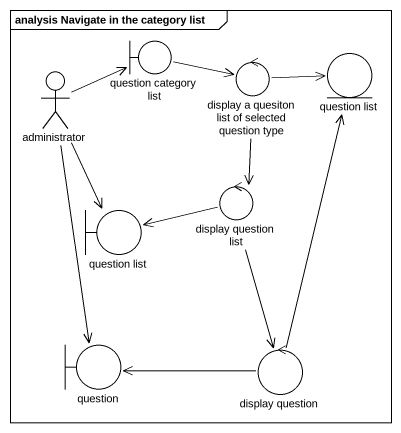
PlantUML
@startuml
mainframe analysis Navigate in the category list
actor administrator
boundary "question category list" as question_category_list
control "display a quesiton list of selected question type" as display_a_quesiton_list_of
entity "question list" as question_list
boundary "question list" as question_list_2
control "display question list" as display_question_list
boundary question
control "display question" as display_question
administrator -right-> question_category_list
administrator --> question_list_2
administrator --> question
question_category_list -right-> display_a_quesiton_list_of
display_a_quesiton_list_of -right-> question_list
display_a_quesiton_list_of --> display_question_list
display_question_list -left-> question_list_2
display_question_list --> display_question
display_question -up-> question_list
display_question -left-> question
@enduml
